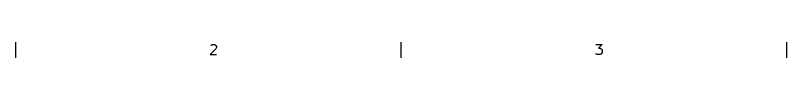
# Model space of a CAD drawing. Extents: x 51 to 287, y -198 to -28.
# Drawn here: x 60 to 160, y -198 to -196 of the extents above; entities that cross this region are included whole.
import ezdxf

# ---------------------------------------------------------------- set-up
doc = ezdxf.new("R2010")
doc.units = 0
doc.layers.get('0').update_dxf_attribs({"linetype": 'CONTINUOUS'})

msp = doc.modelspace()

# ---------------------------------------------------------------- linework, layer by layer
at = {"color": 7}
for points in [[(59.99988, -195.989631), (59.99988, -197.988611)], [(109.99978, -195.989631), (109.99978, -197.988611)], [(159.99968, -195.989631), (159.99968, -197.988611)], [(85.32114, -196.401111), (85.3821, -196.340151), (85.50656, -196.279191), (85.81644, -196.279191), (85.9409, -196.340151), (86.00186, -196.401111), (86.06536, -196.525571), (86.06536, -196.650031), (86.00186, -196.835451), (85.26018, -197.577131), (86.06536, -197.577131)], [(135.26008, -196.279191), (136.06526, -196.279191), (135.63092, -196.771951), (135.81634, -196.771951), (135.9408, -196.835451), (136.00176, -196.896411), (136.06526, -197.020871), (136.06526, -197.330751), (136.00176, -197.455211), (135.9408, -197.516171), (135.81634, -197.577131), (135.4455, -197.577131), (135.32104, -197.516171), (135.26008, -197.455211)]]:
    msp.add_lwpolyline(points, dxfattribs=at)

doc.saveas('drawing.dxf')
